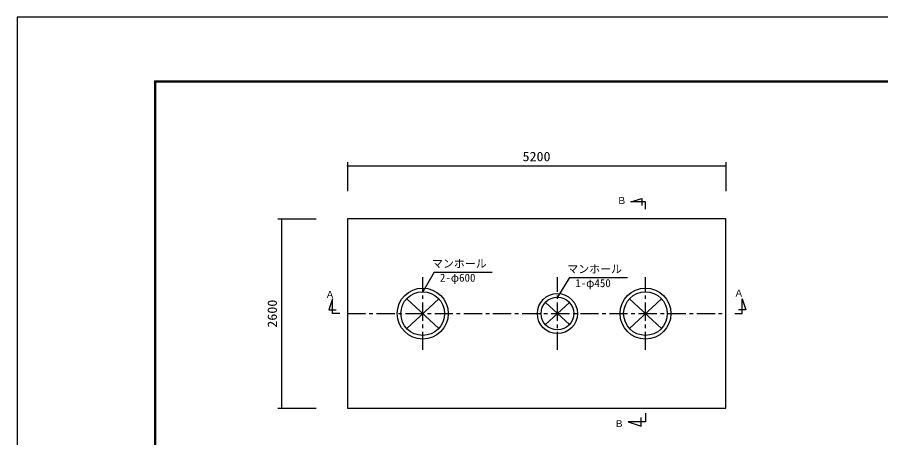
# Model space of a CAD drawing. Units: millimetres, scale not verified. Extents: x -14850 to 14850, y -10500 to 10500.
# Drawn here: x -14850 to -2988, y 4729 to 10500 of the extents above; entities that cross this region are included whole.
import ezdxf
from ezdxf.enums import TextEntityAlignment as Align

# ---------------------------------------------------------------- set-up
doc = ezdxf.new("R2010")
doc.units = ezdxf.units.MM
doc.header["$LTSCALE"] = 50
doc.linetypes.add('CHAIN1', pattern=[8, 5, -1, 1, -1])
for name, color, linetype, lineweight in [('0-0_空気管', 3, 'Continuous', 25), ('0-1_躯体', 3, 'Continuous', 25), ('0-2_製作', 5, 'Continuous', 25), ('0-6_図面枠', 7, 'Continuous', 25), ('0-7_Axis_waku', 7, 'Continuous', 25)]:
    doc.layers.add(name, color=color, linetype=linetype, lineweight=lineweight)
doc.styles.add('ＭＳ ゴシック', font='')
doc.styles.get('ＭＳ ゴシック').set_extended_font_data('MS Gothic')

msp = doc.modelspace()

# ---------------------------------------------------------------- linework, layer by layer
at = {"layer": '0-0_空気管', "color": 4}
for p, q in [((-9125.12, 7001.47), (-9280.06, 6733.24)), ((-9125.12, 7001.47), (-8327.64, 7001.47)), ((-7265.96, 6927.24), (-7430.06, 6658.24)), ((-7265.96, 6927.24), (-6468.48, 6927.24))]:
    msp.add_line(p, q, dxfattribs=at)
at = {"layer": '0-1_躯体', "color": 2}
for p, q in [((-10315.06, 8461.33), (-5115.06, 8461.33)), ((-5115.06, 7733.24), (-10315.06, 7733.24)), ((-10315.06, 7733.24), (-10315.06, 5133.24)), ((-5115.06, 5133.24), (-5115.06, 7733.24)), ((-10315.06, 5133.24), (-5115.06, 5133.24))]:
    msp.add_line(p, q, dxfattribs=at)
at = {"layer": '0-1_躯体'}
for p, q in [((-6220.06, 7864.66), (-6220.06, 7964.66)), ((-9059.57, 6229.81), (-9500.55, 6636.68)), ((-9500.55, 6229.81), (-9059.57, 6636.68)), ((-7595.43, 6280.67), (-7264.7, 6585.82)), ((-7264.7, 6280.67), (-7595.43, 6585.82)), ((-5999.57, 6229.81), (-6440.55, 6636.68)), ((-6440.55, 6229.81), (-5999.57, 6636.68)), ((-6220.06, 5065.51), (-6220.06, 4945.51))]:
    msp.add_line(p, q, dxfattribs=at)
at = {"layer": '0-1_躯体', "linetype": 'CHAIN1'}
for p, q in [((-9280.06, 5933.24), (-9280.06, 6933.24)), ((-7430.06, 5933.24), (-7430.06, 6933.24)), ((-6220.06, 5933.24), (-6220.06, 6933.24)), ((-10315.06, 6433.24), (-5115.06, 6433.24))]:
    msp.add_line(p, q, dxfattribs=at)
at = {"layer": '0-1_躯体'}
for points in [[(-6220.06, 7964.66), (-6420.06, 7964.66), (-6270.06, 8014.66), (-6270.06, 7914.66)], [(-10420.16, 6433.25), (-10520.16, 6433.25), (-10520.16, 6633.24), (-10570.16, 6483.24), (-10470.16, 6483.24)], [(-4992.88, 6433.24), (-4892.88, 6433.24), (-4892.88, 6633.24), (-4842.88, 6483.24), (-4942.88, 6483.24)], [(-6220.06, 4945.51), (-6460.06, 4945.51), (-6280.06, 4885.51), (-6280.06, 5005.51)]]:
    msp.add_lwpolyline(points, dxfattribs=at)
for centre, radius in [((-9280.06, 6433.24), 350), ((-6220.06, 6433.24), 350), ((-9280.06, 6433.24), 300), ((-7430.06, 6433.24), 275), ((-7430.06, 6433.24), 225), ((-6220.06, 6433.24), 300)]:
    msp.add_circle(centre, radius, dxfattribs=at)
at = {"layer": '0-2_製作', "color": 2}
for p, q in [((-10315.06, 8511.33), (-10315.06, 8111.45)), ((-5115.06, 8511.33), (-5115.06, 8111.45)), ((-11270.32, 7733.24), (-10743.22, 7733.24)), ((-11220.32, 7733.24), (-11220.32, 5133.24)), ((-11270.32, 5133.24), (-10743.22, 5133.24))]:
    msp.add_line(p, q, dxfattribs=at)
at = {"layer": '0-2_製作'}
for points in [[(-10316.32, 8471.25), (-10325.06, 8461.33), (-10317.55, 8471.02)], [(-10316.32, 8471.25), (-10315.06, 8461.33), (-10325.06, 8461.33)], [(-10317.55, 8471.02), (-10325.06, 8461.33), (-10325.04, 8461.96)], [(-10315.06, 8461.33), (-10324.98, 8460.08), (-10325.06, 8461.33)], [(-10317.55, 8471.02), (-10325.04, 8461.96), (-10318.74, 8470.63)], [(-10318.74, 8470.63), (-10325.04, 8461.96), (-10324.89, 8463.21)], [(-10315.06, 8461.33), (-10324.75, 8458.85), (-10324.98, 8460.08)], [(-10318.74, 8470.63), (-10324.89, 8463.21), (-10319.88, 8470.1)], [(-10319.88, 8470.1), (-10324.89, 8463.21), (-10324.57, 8464.42)], [(-10315.06, 8461.33), (-10324.36, 8457.65), (-10324.75, 8458.85)], [(-10319.88, 8470.1), (-10324.57, 8464.42), (-10320.94, 8469.42)], [(-10320.94, 8469.42), (-10324.57, 8464.42), (-10324.11, 8465.59)], [(-10315.06, 8461.33), (-10323.83, 8456.52), (-10324.36, 8457.65)], [(-10320.94, 8469.42), (-10324.11, 8465.59), (-10321.91, 8468.62)], [(-10321.91, 8468.62), (-10324.11, 8465.59), (-10323.51, 8466.69)], [(-10315.06, 8461.33), (-10323.15, 8455.46), (-10323.83, 8456.52)], [(-10321.91, 8468.62), (-10323.51, 8466.69), (-10322.77, 8467.71)], [(-10315.06, 8461.33), (-10322.35, 8454.49), (-10323.15, 8455.46)], [(-10315.06, 8461.33), (-10321.44, 8453.63), (-10322.35, 8454.49)], [(-10315.06, 8461.33), (-10320.42, 8452.89), (-10321.44, 8453.63)], [(-10315.06, 8451.33), (-10320.42, 8452.89), (-10315.06, 8461.33)], [(-10315.06, 8451.33), (-10319.32, 8452.29), (-10320.42, 8452.89)], [(-10315.06, 8451.33), (-10318.15, 8451.82), (-10319.32, 8452.29)], [(-10315.06, 8451.33), (-10316.94, 8451.51), (-10318.15, 8451.82)], [(-10315.06, 8451.33), (-10315.69, 8451.35), (-10316.94, 8451.51)], [(-10315.06, 8471.33), (-10315.06, 8461.33), (-10316.32, 8471.25)], [(-10314.44, 8471.31), (-10315.06, 8461.33), (-10315.06, 8471.33)], [(-10313.19, 8471.16), (-10315.06, 8461.33), (-10314.44, 8471.31)], [(-10311.97, 8470.84), (-10315.06, 8461.33), (-10313.19, 8471.16)], [(-10310.81, 8470.38), (-10315.06, 8461.33), (-10311.97, 8470.84)], [(-10309.71, 8469.78), (-10315.06, 8461.33), (-10310.81, 8470.38)], [(-10308.69, 8469.04), (-10315.06, 8461.33), (-10309.71, 8469.78)], [(-10308.69, 8469.04), (-10305.06, 8461.33), (-10315.06, 8461.33)], [(-10305.06, 8461.33), (-10315.06, 8451.33), (-10315.06, 8461.33)], [(-10305.06, 8461.33), (-10313.81, 8451.41), (-10315.06, 8451.33)], [(-10305.06, 8461.33), (-10312.58, 8451.65), (-10313.81, 8451.41)], [(-10305.08, 8460.71), (-10312.58, 8451.65), (-10305.06, 8461.33)], [(-10305.08, 8460.71), (-10311.38, 8452.04), (-10312.58, 8451.65)], [(-10305.24, 8459.46), (-10311.38, 8452.04), (-10305.08, 8460.71)], [(-10305.24, 8459.46), (-10310.25, 8452.57), (-10311.38, 8452.04)], [(-10305.55, 8458.24), (-10310.25, 8452.57), (-10305.24, 8459.46)], [(-10305.55, 8458.24), (-10309.19, 8453.24), (-10310.25, 8452.57)], [(-10306.02, 8457.08), (-10309.19, 8453.24), (-10305.55, 8458.24)], [(-10306.02, 8457.08), (-10308.22, 8454.04), (-10309.19, 8453.24)], [(-10307.77, 8468.18), (-10305.06, 8461.33), (-10308.69, 8469.04)], [(-10306.62, 8455.98), (-10308.22, 8454.04), (-10306.02, 8457.08)], [(-10306.62, 8455.98), (-10307.36, 8454.96), (-10308.22, 8454.04)], [(-10306.97, 8467.21), (-10305.06, 8461.33), (-10307.77, 8468.18)], [(-10306.3, 8466.15), (-10305.06, 8461.33), (-10306.97, 8467.21)], [(-10305.77, 8465.01), (-10305.06, 8461.33), (-10306.3, 8466.15)], [(-10305.38, 8463.82), (-10305.06, 8461.33), (-10305.77, 8465.01)], [(-10305.14, 8462.59), (-10305.06, 8461.33), (-10305.38, 8463.82)], [(-5115.06, 8461.33), (-5125.06, 8461.33), (-5125.04, 8461.96)], [(-5115.06, 8461.33), (-5124.99, 8460.08), (-5125.06, 8461.33)], [(-5115.06, 8461.33), (-5125.04, 8461.96), (-5124.89, 8463.21)], [(-5115.06, 8461.33), (-5124.75, 8458.85), (-5124.99, 8460.08)], [(-5115.06, 8461.33), (-5124.89, 8463.21), (-5124.57, 8464.42)], [(-5115.06, 8461.33), (-5124.36, 8457.65), (-5124.75, 8458.85)], [(-5115.06, 8461.33), (-5124.57, 8464.42), (-5124.11, 8465.59)], [(-5115.06, 8461.33), (-5123.83, 8456.52), (-5124.36, 8457.65)], [(-5115.06, 8471.33), (-5124.11, 8465.59), (-5123.51, 8466.69)], [(-5115.06, 8461.33), (-5124.11, 8465.59), (-5115.06, 8471.33)], [(-5115.06, 8461.33), (-5123.15, 8455.46), (-5123.83, 8456.52)], [(-5115.06, 8471.33), (-5123.51, 8466.69), (-5116.32, 8471.25)], [(-5116.32, 8471.25), (-5123.51, 8466.69), (-5122.77, 8467.71)], [(-5115.06, 8451.33), (-5123.15, 8455.46), (-5115.06, 8461.33)], [(-5115.06, 8451.33), (-5122.35, 8454.49), (-5123.15, 8455.46)], [(-5116.32, 8471.25), (-5122.77, 8467.71), (-5117.55, 8471.02)], [(-5117.55, 8471.02), (-5122.77, 8467.71), (-5121.91, 8468.62)], [(-5115.06, 8451.33), (-5121.44, 8453.63), (-5122.35, 8454.49)], [(-5117.55, 8471.02), (-5121.91, 8468.62), (-5118.75, 8470.63)], [(-5118.75, 8470.63), (-5121.91, 8468.62), (-5120.94, 8469.42)], [(-5115.06, 8451.33), (-5120.42, 8452.89), (-5121.44, 8453.63)], [(-5118.75, 8470.63), (-5120.94, 8469.42), (-5119.88, 8470.1)], [(-5115.06, 8451.33), (-5119.32, 8452.29), (-5120.42, 8452.89)], [(-5115.06, 8451.33), (-5118.15, 8451.82), (-5119.32, 8452.29)], [(-5115.06, 8451.33), (-5116.94, 8451.51), (-5118.15, 8451.82)], [(-5115.06, 8451.33), (-5115.69, 8451.35), (-5116.94, 8451.51)], [(-5114.44, 8471.31), (-5115.06, 8461.33), (-5115.06, 8471.33)], [(-5113.19, 8471.16), (-5115.06, 8461.33), (-5114.44, 8471.31)], [(-5111.97, 8470.84), (-5115.06, 8461.33), (-5113.19, 8471.16)], [(-5110.81, 8470.38), (-5115.06, 8461.33), (-5111.97, 8470.84)], [(-5109.71, 8469.78), (-5115.06, 8461.33), (-5110.81, 8470.38)], [(-5108.69, 8469.04), (-5115.06, 8461.33), (-5109.71, 8469.78)], [(-5107.77, 8468.18), (-5115.06, 8461.33), (-5108.69, 8469.04)], [(-5106.97, 8467.21), (-5115.06, 8461.33), (-5107.77, 8468.18)], [(-5106.3, 8466.15), (-5115.06, 8461.33), (-5106.97, 8467.21)], [(-5106.3, 8466.15), (-5105.06, 8461.33), (-5115.06, 8461.33)], [(-5105.06, 8461.33), (-5115.06, 8451.33), (-5115.06, 8461.33)], [(-5105.08, 8460.71), (-5115.06, 8451.33), (-5105.06, 8461.33)], [(-5105.24, 8459.46), (-5115.06, 8451.33), (-5105.08, 8460.71)], [(-5105.55, 8458.24), (-5115.06, 8451.33), (-5105.24, 8459.46)], [(-5106.02, 8457.08), (-5115.06, 8451.33), (-5105.55, 8458.24)], [(-5106.62, 8455.98), (-5115.06, 8451.33), (-5106.02, 8457.08)], [(-5106.62, 8455.98), (-5113.81, 8451.41), (-5115.06, 8451.33)], [(-5107.36, 8454.96), (-5113.81, 8451.41), (-5106.62, 8455.98)], [(-5107.36, 8454.96), (-5112.58, 8451.65), (-5113.81, 8451.41)], [(-5108.22, 8454.04), (-5112.58, 8451.65), (-5107.36, 8454.96)], [(-5108.22, 8454.04), (-5111.38, 8452.04), (-5112.58, 8451.65)], [(-5109.19, 8453.24), (-5111.38, 8452.04), (-5108.22, 8454.04)], [(-5109.19, 8453.24), (-5110.25, 8452.57), (-5111.38, 8452.04)], [(-5105.77, 8465.01), (-5105.06, 8461.33), (-5106.3, 8466.15)], [(-5105.38, 8463.82), (-5105.06, 8461.33), (-5105.77, 8465.01)], [(-5105.14, 8462.59), (-5105.06, 8461.33), (-5105.38, 8463.82)], [(-11222.81, 7742.93), (-11230.32, 7733.24), (-11224, 7742.54)], [(-11222.81, 7742.93), (-11220.32, 7733.24), (-11230.32, 7733.24)], [(-11224, 7742.54), (-11230.32, 7733.24), (-11230.3, 7733.87)], [(-11220.32, 7733.24), (-11230.24, 7731.99), (-11230.32, 7733.24)], [(-11224, 7742.54), (-11230.3, 7733.87), (-11225.14, 7742.01)], [(-11225.14, 7742.01), (-11230.3, 7733.87), (-11230.15, 7735.12)], [(-11220.32, 7733.24), (-11230.01, 7730.76), (-11230.24, 7731.99)], [(-11225.14, 7742.01), (-11230.15, 7735.12), (-11226.2, 7741.33)], [(-11226.2, 7741.33), (-11230.15, 7735.12), (-11229.83, 7736.33)], [(-11220.32, 7733.24), (-11229.62, 7729.56), (-11230.01, 7730.76)], [(-11226.2, 7741.33), (-11229.83, 7736.33), (-11227.17, 7740.53)], [(-11227.17, 7740.53), (-11229.83, 7736.33), (-11229.37, 7737.5)], [(-11220.32, 7733.24), (-11229.09, 7728.43), (-11229.62, 7729.56)], [(-11227.17, 7740.53), (-11229.37, 7737.5), (-11228.03, 7739.62)], [(-11228.03, 7739.62), (-11229.37, 7737.5), (-11228.77, 7738.6)], [(-11220.32, 7733.24), (-11228.41, 7727.37), (-11229.09, 7728.43)], [(-11220.32, 7733.24), (-11227.61, 7726.4), (-11228.41, 7727.37)], [(-11220.32, 7733.24), (-11226.7, 7725.54), (-11227.61, 7726.4)], [(-11220.32, 7733.24), (-11225.68, 7724.8), (-11226.7, 7725.54)], [(-11220.32, 7723.24), (-11225.68, 7724.8), (-11220.32, 7733.24)], [(-11220.32, 7723.24), (-11224.58, 7724.2), (-11225.68, 7724.8)], [(-11220.32, 7723.24), (-11223.41, 7723.73), (-11224.58, 7724.2)], [(-11220.32, 7723.24), (-11222.2, 7723.42), (-11223.41, 7723.73)], [(-11221.58, 7743.16), (-11220.32, 7733.24), (-11222.81, 7742.93)], [(-11220.32, 7723.24), (-11220.95, 7723.26), (-11222.2, 7723.42)], [(-11220.32, 7743.24), (-11220.32, 7733.24), (-11221.58, 7743.16)], [(-11219.7, 7743.22), (-11220.32, 7733.24), (-11220.32, 7743.24)], [(-11218.45, 7743.07), (-11220.32, 7733.24), (-11219.7, 7743.22)], [(-11217.23, 7742.75), (-11220.32, 7733.24), (-11218.45, 7743.07)], [(-11216.07, 7742.29), (-11220.32, 7733.24), (-11217.23, 7742.75)], [(-11214.97, 7741.69), (-11220.32, 7733.24), (-11216.07, 7742.29)], [(-11213.95, 7740.95), (-11220.32, 7733.24), (-11214.97, 7741.69)], [(-11213.95, 7740.95), (-11210.32, 7733.24), (-11220.32, 7733.24)], [(-11210.32, 7733.24), (-11220.32, 7723.24), (-11220.32, 7733.24)], [(-11210.32, 7733.24), (-11219.07, 7723.32), (-11220.32, 7723.24)], [(-11210.32, 7733.24), (-11217.84, 7723.56), (-11219.07, 7723.32)], [(-11210.32, 7733.24), (-11216.64, 7723.95), (-11217.84, 7723.56)], [(-11210.34, 7732.62), (-11216.64, 7723.95), (-11210.32, 7733.24)], [(-11210.34, 7732.62), (-11215.51, 7724.48), (-11216.64, 7723.95)], [(-11210.5, 7731.37), (-11215.51, 7724.48), (-11210.34, 7732.62)], [(-11210.5, 7731.37), (-11214.45, 7725.15), (-11215.51, 7724.48)], [(-11210.81, 7730.15), (-11214.45, 7725.15), (-11210.5, 7731.37)], [(-11210.81, 7730.15), (-11213.48, 7725.95), (-11214.45, 7725.15)], [(-11213.03, 7740.09), (-11210.32, 7733.24), (-11213.95, 7740.95)], [(-11211.28, 7728.99), (-11213.48, 7725.95), (-11210.81, 7730.15)], [(-11211.28, 7728.99), (-11212.62, 7726.87), (-11213.48, 7725.95)], [(-11212.23, 7739.12), (-11210.32, 7733.24), (-11213.03, 7740.09)], [(-11211.88, 7727.89), (-11212.62, 7726.87), (-11211.28, 7728.99)], [(-11211.56, 7738.06), (-11210.32, 7733.24), (-11212.23, 7739.12)], [(-11211.03, 7736.93), (-11210.32, 7733.24), (-11211.56, 7738.06)], [(-11210.64, 7735.73), (-11210.32, 7733.24), (-11211.03, 7736.93)], [(-11210.4, 7734.5), (-11210.32, 7733.24), (-11210.64, 7735.73)], [(-11226.2, 5141.33), (-11230.32, 5133.24), (-11227.17, 5140.53)], [(-11226.2, 5141.33), (-11220.32, 5133.24), (-11230.32, 5133.24)], [(-11227.17, 5140.53), (-11230.32, 5133.24), (-11230.3, 5133.87)], [(-11220.32, 5133.24), (-11230.24, 5131.99), (-11230.32, 5133.24)], [(-11227.17, 5140.53), (-11230.3, 5133.87), (-11228.03, 5139.62)], [(-11228.03, 5139.62), (-11230.3, 5133.87), (-11230.15, 5135.12)], [(-11220.32, 5133.24), (-11230.01, 5130.76), (-11230.24, 5131.99)], [(-11228.03, 5139.62), (-11230.15, 5135.12), (-11228.77, 5138.6)], [(-11228.77, 5138.6), (-11230.15, 5135.12), (-11229.83, 5136.33)], [(-11220.32, 5133.24), (-11229.62, 5129.56), (-11230.01, 5130.76)], [(-11228.77, 5138.6), (-11229.83, 5136.33), (-11229.37, 5137.5)], [(-11220.32, 5133.24), (-11229.09, 5128.43), (-11229.62, 5129.56)], [(-11220.32, 5133.24), (-11228.41, 5127.37), (-11229.09, 5128.43)], [(-11220.32, 5133.24), (-11227.61, 5126.4), (-11228.41, 5127.37)], [(-11220.32, 5133.24), (-11226.7, 5125.54), (-11227.61, 5126.4)], [(-11220.32, 5133.24), (-11225.68, 5124.8), (-11226.7, 5125.54)], [(-11225.14, 5142.01), (-11220.32, 5133.24), (-11226.2, 5141.33)], [(-11220.32, 5133.24), (-11224.58, 5124.2), (-11225.68, 5124.8)], [(-11224, 5142.54), (-11220.32, 5133.24), (-11225.14, 5142.01)], [(-11220.32, 5133.24), (-11223.41, 5123.73), (-11224.58, 5124.2)], [(-11222.81, 5142.93), (-11220.32, 5133.24), (-11224, 5142.54)], [(-11220.32, 5123.24), (-11223.41, 5123.73), (-11220.32, 5133.24)], [(-11220.32, 5123.24), (-11222.2, 5123.42), (-11223.41, 5123.73)], [(-11221.58, 5143.16), (-11220.32, 5133.24), (-11222.81, 5142.93)], [(-11220.32, 5123.24), (-11220.95, 5123.26), (-11222.2, 5123.42)], [(-11220.32, 5143.24), (-11220.32, 5133.24), (-11221.58, 5143.16)], [(-11219.7, 5143.22), (-11220.32, 5133.24), (-11220.32, 5143.24)], [(-11218.45, 5143.07), (-11220.32, 5133.24), (-11219.7, 5143.22)], [(-11217.23, 5142.75), (-11220.32, 5133.24), (-11218.45, 5143.07)], [(-11216.07, 5142.29), (-11220.32, 5133.24), (-11217.23, 5142.75)], [(-11216.07, 5142.29), (-11210.32, 5133.24), (-11220.32, 5133.24)], [(-11210.32, 5133.24), (-11220.32, 5123.24), (-11220.32, 5133.24)], [(-11210.32, 5133.24), (-11219.07, 5123.32), (-11220.32, 5123.24)], [(-11210.32, 5133.24), (-11217.84, 5123.56), (-11219.07, 5123.32)], [(-11210.32, 5133.24), (-11216.64, 5123.95), (-11217.84, 5123.56)], [(-11210.32, 5133.24), (-11215.51, 5124.48), (-11216.64, 5123.95)], [(-11214.97, 5141.69), (-11210.32, 5133.24), (-11216.07, 5142.29)], [(-11210.32, 5133.24), (-11214.45, 5125.15), (-11215.51, 5124.48)], [(-11213.95, 5140.95), (-11210.32, 5133.24), (-11214.97, 5141.69)], [(-11210.32, 5133.24), (-11213.48, 5125.95), (-11214.45, 5125.15)], [(-11213.03, 5140.09), (-11210.32, 5133.24), (-11213.95, 5140.95)], [(-11210.34, 5132.62), (-11213.48, 5125.95), (-11210.32, 5133.24)], [(-11210.34, 5132.62), (-11212.62, 5126.87), (-11213.48, 5125.95)], [(-11212.23, 5139.12), (-11210.32, 5133.24), (-11213.03, 5140.09)], [(-11210.5, 5131.37), (-11212.62, 5126.87), (-11210.34, 5132.62)], [(-11210.5, 5131.37), (-11211.88, 5127.89), (-11212.62, 5126.87)], [(-11211.56, 5138.06), (-11210.32, 5133.24), (-11212.23, 5139.12)], [(-11210.81, 5130.15), (-11211.88, 5127.89), (-11210.5, 5131.37)], [(-11210.81, 5130.15), (-11211.28, 5128.99), (-11211.88, 5127.89)], [(-11211.03, 5136.93), (-11210.32, 5133.24), (-11211.56, 5138.06)], [(-11210.64, 5135.73), (-11210.32, 5133.24), (-11211.03, 5136.93)], [(-11210.4, 5134.5), (-11210.32, 5133.24), (-11210.64, 5135.73)]]:
    msp.add_solid(points, dxfattribs=at)
at = {"layer": '0-6_図面枠'}
msp.add_lwpolyline([(-14850, -10500), (14850, -10500), (14850, 10500), (-14850, 10500)], close=True, dxfattribs=at)
at = {"layer": '0-7_Axis_waku'}
for p, q in [((-12964, 9629), (14014, 9629)), ((-12964, 9629), (-12964, -9679.01)), ((-12963, 9628), (14013, 9628)), ((-12963, 9628), (-12963, -9678.01)), ((-12962, 9627), (14012, 9627)), ((-12962, 9627), (-12962, -9677.01)), ((-12961, 9626), (14011, 9626)), ((-12961, 9626), (-12961, -9676.01)), ((-12960, 9625), (14010, 9625)), ((-12960, 9625), (-12960, -9675.01)), ((-12959, 9624), (14009, 9624)), ((-12959, 9624), (-12959, -9674.01)), ((-12958, 9623), (14008, 9623)), ((-12958, 9623), (-12958, -9673.01)), ((-12957, 9622), (14007, 9622)), ((-12957, 9622), (-12957, -9672.01)), ((-12956, 9621), (14006, 9621)), ((-12956, 9621), (-12956, -9671.01)), ((-12955, 9620), (14005, 9620)), ((-12955, 9620), (-12955, -9670.01)), ((-12954, 9619), (14004, 9619)), ((-12954, 9619), (-12954, -9669.01)), ((-12953, 9618), (14003, 9618)), ((-12953, 9618), (-12953, -9668.01)), ((-12952, 9617), (14002, 9617)), ((-12952, 9617), (-12952, -9667.01)), ((-12951, 9616), (14001, 9616)), ((-12951, 9616), (-12951, -9666.01)), ((-12950, 9615), (14000, 9615)), ((-12950, 9615), (-12950, -9665))]:
    msp.add_line(p, q, dxfattribs=at)

# ---------------------------------------------------------------- texts
at = {"layer": '0-0_空気管', "color": 4, "style": 'ＭＳ ゴシック'}
for s, p in [('マンホール', (-9152.38, 7030.26)), ('マンホール', (-7293.21, 6956.03)), ('2-φ600', (-9043.98, 6837.04)), ('1-φ450', (-7184.82, 6762.81))]:
    msp.add_text(s, height=110, dxfattribs=at).set_placement(p, align=Align.BOTTOM_LEFT)
at = {"layer": '0-1_躯体', "color": 4, "style": 'ＭＳ ゴシック', "width": 1.1}
msp.add_text('5200', height=128.4, dxfattribs=at).set_placement((-7908.81, 8486.33), align=Align.BOTTOM_LEFT)
at = {"layer": '0-1_躯体', "color": 4, "style": 'ＭＳ ゴシック'}
for s, p in [('Ｂ', (-6610.89, 7909.69)), ('Ａ', (-10617.55, 6620.72)), ('Ａ', (-5001.24, 6639.61)), ('Ｂ', (-6646.87, 4847.31))]:
    msp.add_text(s, height=91.79, dxfattribs=at).set_placement(p, align=Align.BOTTOM_LEFT)
at = {"layer": '0-2_製作', "color": 4, "style": 'ＭＳ ゴシック', "width": 1.1}
msp.add_text('2600', height=128.4, rotation=90, dxfattribs=at).set_placement((-11245.32, 6239.49), align=Align.BOTTOM_LEFT)

doc.saveas('drawing.dxf')
